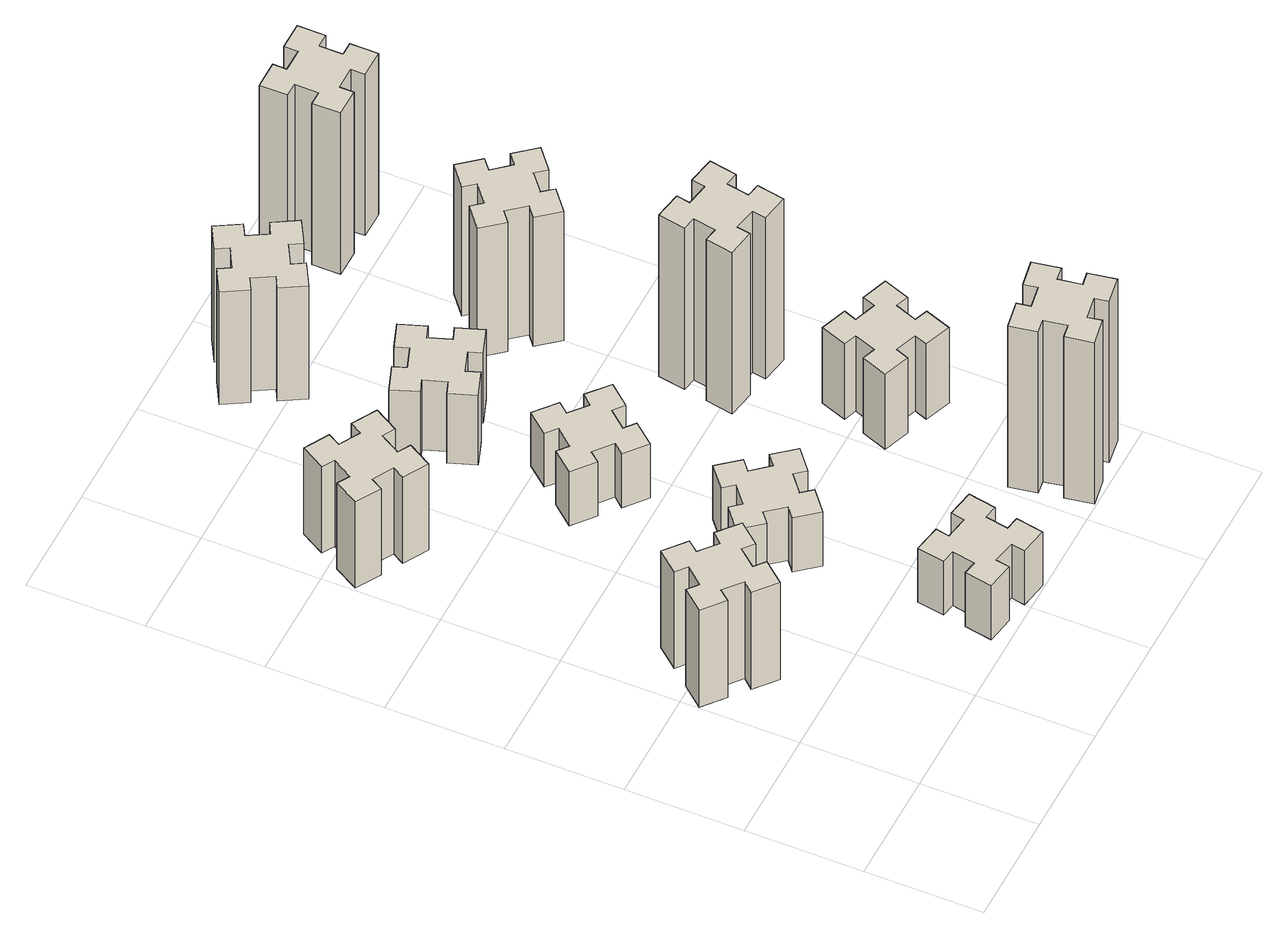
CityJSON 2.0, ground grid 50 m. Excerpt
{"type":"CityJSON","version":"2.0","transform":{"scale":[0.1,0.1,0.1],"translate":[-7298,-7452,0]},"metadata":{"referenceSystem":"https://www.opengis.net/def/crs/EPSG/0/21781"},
"CityObjects":{
"building1":{"type":"Building","attributes":{"class":"1000","function":"1000","usage":"1000","yearOfConstruction":2016,"roofType":"1000","measuredHeight":54,"storeysAboveGround":30,"storeysBelowGround":0},"geometry":[{"type":"Solid","lod":"1","boundaries":[[[[0,1,2,3,4,5,6,7,8,9,10,11,12,13,14,15,16,17,18,19]],[[17,16,20,21]],[[16,15,22,20]],[[15,14,23,22]],[[14,13,24,23]],[[13,12,25,24]],[[12,11,26,25]],[[11,10,27,26]],[[10,9,28,27]],[[9,8,29,28]],[[8,7,30,29]],[[7,6,31,30]],[[6,5,32,31]],[[5,4,33,32]],[[4,3,34,33]],[[3,2,35,34]],[[2,1,36,35]],[[1,0,37,36]],[[0,19,38,37]],[[19,18,39,38]],[[18,17,21,39]],[[24,25,26,27,28,29,30,31,32,33,34,35,36,37,38,39,21,20,22,23]]]]}]},
"building2":{"type":"Building","attributes":{"class":"1000","function":"1000","usage":"1000","yearOfConstruction":2016,"roofType":"1000","measuredHeight":48,"storeysAboveGround":30,"storeysBelowGround":0},"geometry":[{"type":"Solid","lod":"1","boundaries":[[[[40,41,42,43,44,45,46,47,48,49,50,51,52,53,54,55,56,57,58,59]],[[57,56,60,61]],[[56,55,62,60]],[[55,54,63,62]],[[54,53,64,63]],[[53,52,65,64]],[[52,51,66,65]],[[51,50,67,66]],[[50,49,68,67]],[[49,48,69,68]],[[48,47,70,69]],[[47,46,71,70]],[[46,45,72,71]],[[45,44,73,72]],[[44,43,74,73]],[[43,42,75,74]],[[42,41,76,75]],[[41,40,77,76]],[[40,59,78,77]],[[59,58,79,78]],[[58,57,61,79]],[[64,65,66,67,68,69,70,71,72,73,74,75,76,77,78,79,61,60,62,63]]]]}]},
"building3":{"type":"Building","attributes":{"class":"1000","function":"1000","usage":"1000","yearOfConstruction":2016,"roofType":"1000","measuredHeight":30,"storeysAboveGround":30,"storeysBelowGround":0},"geometry":[{"type":"Solid","lod":"1","boundaries":[[[[80,81,82,83,84,85,86,87,88,89,90,91,92,93,94,95,96,97,98,99]],[[97,96,100,101]],[[96,95,102,100]],[[95,94,103,102]],[[94,93,104,103]],[[93,92,105,104]],[[92,91,106,105]],[[91,90,107,106]],[[90,89,108,107]],[[89,88,109,108]],[[88,87,110,109]],[[87,86,111,110]],[[86,85,112,111]],[[85,84,113,112]],[[84,83,114,113]],[[83,82,115,114]],[[82,81,116,115]],[[81,80,117,116]],[[80,99,118,117]],[[99,98,119,118]],[[98,97,101,119]],[[104,105,106,107,108,109,110,111,112,113,114,115,116,117,118,119,101,100,102,103]]]]}]},
"building4":{"type":"Building","attributes":{"class":"1000","function":"1000","usage":"1000","yearOfConstruction":2016,"roofType":"1000","measuredHeight":30,"storeysAboveGround":30,"storeysBelowGround":0},"geometry":[{"type":"Solid","lod":"1","boundaries":[[[[120,121,122,123,124,125,126,127,128,129,130,131,132,133,134,135,136,137,138,139]],[[137,136,140,141]],[[136,135,142,140]],[[135,134,143,142]],[[134,133,144,143]],[[133,132,145,144]],[[132,131,146,145]],[[131,130,147,146]],[[130,129,148,147]],[[129,128,149,148]],[[128,127,150,149]],[[127,126,151,150]],[[126,125,152,151]],[[125,124,153,152]],[[124,123,154,153]],[[123,122,155,154]],[[122,121,156,155]],[[121,120,157,156]],[[120,139,158,157]],[[139,138,159,158]],[[138,137,141,159]],[[144,145,146,147,148,149,150,151,152,153,154,155,156,157,158,159,141,140,142,143]]]]}]},
"building5":{"type":"Building","attributes":{"class":"1000","function":"1000","usage":"1000","yearOfConstruction":2016,"roofType":"1000","measuredHeight":30,"storeysAboveGround":30,"storeysBelowGround":0},"geometry":[{"type":"Solid","lod":"1","boundaries":[[[[160,161,162,163,164,165,166,167,168,169,170,171,172,173,174,175,176,177,178,179]],[[177,176,180,181]],[[176,175,182,180]],[[175,174,183,182]],[[174,173,184,183]],[[173,172,185,184]],[[172,171,186,185]],[[171,170,187,186]],[[170,169,188,187]],[[169,168,189,188]],[[168,167,190,189]],[[167,166,191,190]],[[166,165,192,191]],[[165,164,193,192]],[[164,163,194,193]],[[163,162,195,194]],[[162,161,196,195]],[[161,160,197,196]],[[160,179,198,197]],[[179,178,199,198]],[[178,177,181,199]],[[184,185,186,187,188,189,190,191,192,193,194,195,196,197,198,199,181,180,182,183]]]]}]},
"building6":{"type":"Building","attributes":{"class":"1000","function":"1000","usage":"1000","yearOfConstruction":2016,"roofType":"1000","measuredHeight":39,"storeysAboveGround":30,"storeysBelowGround":0},"geometry":[{"type":"Solid","lod":"1","boundaries":[[[[200,201,202,203,204,205,206,207,208,209,210,211,212,213,214,215,216,217,218,219]],[[217,216,220,221]],[[216,215,222,220]],[[215,214,223,222]],[[214,213,224,223]],[[213,212,225,224]],[[212,211,226,225]],[[211,210,227,226]],[[210,209,228,227]],[[209,208,229,228]],[[208,207,230,229]],[[207,206,231,230]],[[206,205,232,231]],[[205,204,233,232]],[[204,203,234,233]],[[203,202,235,234]],[[202,201,236,235]],[[201,200,237,236]],[[200,219,238,237]],[[219,218,239,238]],[[218,217,221,239]],[[224,225,226,227,228,229,230,231,232,233,234,235,236,237,238,239,221,220,222,223]]]]}]},
"building7":{"type":"Building","attributes":{"class":"1000","function":"1000","usage":"1000","yearOfConstruction":2016,"roofType":"1000","measuredHeight":90,"storeysAboveGround":30,"storeysBelowGround":0},"geometry":[{"type":"Solid","lod":"1","boundaries":[[[[240,241,242,243,244,245,246,247,248,249,250,251,252,253,254,255,256,257,258,259]],[[257,256,260,261]],[[256,255,262,260]],[[255,254,263,262]],[[254,253,264,263]],[[253,252,265,264]],[[252,251,266,265]],[[251,250,267,266]],[[250,249,268,267]],[[249,248,269,268]],[[248,247,270,269]],[[247,246,271,270]],[[246,245,272,271]],[[245,244,273,272]],[[244,243,274,273]],[[243,242,275,274]],[[242,241,276,275]],[[241,240,277,276]],[[240,259,278,277]],[[259,258,279,278]],[[258,257,261,279]],[[264,265,266,267,268,269,270,271,272,273,274,275,276,277,278,279,261,260,262,263]]]]}]},
"building8":{"type":"Building","attributes":{"class":"1000","function":"1000","usage":"1000","yearOfConstruction":2016,"roofType":"1000","measuredHeight":63,"storeysAboveGround":30,"storeysBelowGround":0},"geometry":[{"type":"Solid","lod":"1","boundaries":[[[[280,281,282,283,284,285,286,287,288,289,290,291,292,293,294,295,296,297,298,299]],[[297,296,300,301]],[[296,295,302,300]],[[295,294,303,302]],[[294,293,304,303]],[[293,292,305,304]],[[292,291,306,305]],[[291,290,307,306]],[[290,289,308,307]],[[289,288,309,308]],[[288,287,310,309]],[[287,286,311,310]],[[286,285,312,311]],[[285,284,313,312]],[[284,283,314,313]],[[283,282,315,314]],[[282,281,316,315]],[[281,280,317,316]],[[280,299,318,317]],[[299,298,319,318]],[[298,297,301,319]],[[304,305,306,307,308,309,310,311,312,313,314,315,316,317,318,319,301,300,302,303]]]]}]},
"building9":{"type":"Building","attributes":{"class":"1000","function":"1000","usage":"1000","yearOfConstruction":2016,"roofType":"1000","measuredHeight":42,"storeysAboveGround":30,"storeysBelowGround":0},"geometry":[{"type":"Solid","lod":"1","boundaries":[[[[320,321,322,323,324,325,326,327,328,329,330,331,332,333,334,335,336,337,338,339]],[[337,336,340,341]],[[336,335,342,340]],[[335,334,343,342]],[[334,333,344,343]],[[333,332,345,344]],[[332,331,346,345]],[[331,330,347,346]],[[330,329,348,347]],[[329,328,349,348]],[[328,327,350,349]],[[327,326,351,350]],[[326,325,352,351]],[[325,324,353,352]],[[324,323,354,353]],[[323,322,355,354]],[[322,321,356,355]],[[321,320,357,356]],[[320,339,358,357]],[[339,338,359,358]],[[338,337,341,359]],[[344,345,346,347,348,349,350,351,352,353,354,355,356,357,358,359,341,340,342,343]]]]}]},
"building10":{"type":"Building","attributes":{"class":"1000","function":"1000","usage":"1000","yearOfConstruction":2016,"roofType":"1000","measuredHeight":90,"storeysAboveGround":30,"storeysBelowGround":0},"geometry":[{"type":"Solid","lod":"1","boundaries":[[[[360,361,362,363,364,365,366,367,368,369,370,371,372,373,374,375,376,377,378,379]],[[377,376,380,381]],[[376,375,382,380]],[[375,374,383,382]],[[374,373,384,383]],[[373,372,385,384]],[[372,371,386,385]],[[371,370,387,386]],[[370,369,388,387]],[[369,368,389,388]],[[368,367,390,389]],[[367,366,391,390]],[[366,365,392,391]],[[365,364,393,392]],[[364,363,394,393]],[[363,362,395,394]],[[362,361,396,395]],[[361,360,397,396]],[[360,379,398,397]],[[379,378,399,398]],[[378,377,381,399]],[[384,385,386,387,388,389,390,391,392,393,394,395,396,397,398,399,381,380,382,383]]]]}]},
"building11":{"type":"Building","attributes":{"class":"1000","function":"1000","usage":"1000","yearOfConstruction":2016,"roofType":"1000","measuredHeight":72,"storeysAboveGround":30,"storeysBelowGround":0},"geometry":[{"type":"Solid","lod":"1","boundaries":[[[[400,401,402,403,404,405,406,407,408,409,410,411,412,413,414,415,416,417,418,419]],[[417,416,420,421]],[[416,415,422,420]],[[415,414,423,422]],[[414,413,424,423]],[[413,412,425,424]],[[412,411,426,425]],[[411,410,427,426]],[[410,409,428,427]],[[409,408,429,428]],[[408,407,430,429]],[[407,406,431,430]],[[406,405,432,431]],[[405,404,433,432]],[[404,403,434,433]],[[403,402,435,434]],[[402,401,436,435]],[[401,400,437,436]],[[400,419,438,437]],[[419,418,439,438]],[[418,417,421,439]],[[424,425,426,427,428,429,430,431,432,433,434,435,436,437,438,439,421,420,422,423]]]]}]},
"building12":{"type":"Building","attributes":{"class":"1000","function":"1000","usage":"1000","yearOfConstruction":2016,"roofType":"1000","measuredHeight":90,"storeysAboveGround":30,"storeysBelowGround":0},"geometry":[{"type":"Solid","lod":"1","boundaries":[[[[440,441,442,443,444,445,446,447,448,449,450,451,452,453,454,455,456,457,458,459]],[[457,456,460,461]],[[456,455,462,460]],[[455,454,463,462]],[[454,453,464,463]],[[453,452,465,464]],[[452,451,466,465]],[[451,450,467,466]],[[450,449,468,467]],[[449,448,469,468]],[[448,447,470,469]],[[447,446,471,470]],[[446,445,472,471]],[[445,444,473,472]],[[444,443,474,473]],[[443,442,475,474]],[[442,441,476,475]],[[441,440,477,476]],[[440,459,478,477]],[[459,458,479,478]],[[458,457,461,479]],[[464,465,466,467,468,469,470,471,472,473,474,475,476,477,478,479,461,460,462,463]]]]}]}
},
"vertices":[
[136,893,0],[213,829,0],[174,783,0],[266,706,0],[343,798,0],[297,836,0],[362,913,0],[408,874,0],[485,966,0],[393,1043,0],[354,997,0],[278,1062,0],[316,1108,0],[224,1185,0],[147,1093,0],[193,1054,0],[129,978,0],[83,1016,0],[6,924,0],[98,847,0],[129,978,540],[83,1016,540],[193,1054,540],[147,1093,540],[224,1185,540],[316,1108,540],[278,1062,540],[354,997,540],[393,1043,540],[485,966,540],[408,874,540],[362,913,540],[297,836,540],[343,798,540],[266,706,540],[174,783,540],[213,829,540],[136,893,540],[98,847,540],[6,924,540],
[316,2327,0],[366,2414,0],[418,2384,0],[478,2488,0],[374,2548,0],[344,2496,0],[257,2546,0],[287,2598,0],[183,2658,0],[123,2554,0],[175,2524,0],[125,2437,0],[73,2467,0],[13,2363,0],[117,2303,0],[147,2355,0],[234,2305,0],[204,2253,0],[308,2193,0],[368,2297,0],[234,2305,480],[204,2253,480],[147,2355,480],[117,2303,480],[13,2363,480],[73,2467,480],[125,2437,480],[175,2524,480],[123,2554,480],[183,2658,480],[287,2598,480],[257,2546,480],[344,2496,480],[374,2548,480],[478,2488,480],[418,2384,480],[366,2414,480],[316,2327,480],[368,2297,480],[308,2193,480],
[886,274,0],[868,175,0],[809,186,0],[788,67,0],[907,47,0],[917,106,0],[1015,88,0],[1005,29,0],[1123,8,0],[1144,127,0],[1085,137,0],[1102,235,0],[1161,225,0],[1182,343,0],[1064,364,0],[1054,305,0],[955,322,0],[966,381,0],[847,402,0],[827,284,0],[955,322,300],[966,381,300],[1054,305,300],[1064,364,300],[1182,343,300],[1161,225,300],[1102,235,300],[1085,137,300],[1144,127,300],[1123,8,300],[1005,29,300],[1015,88,300],[917,106,300],[907,47,300],[788,67,300],[809,186,300],[868,175,300],[886,274,300],[827,284,300],[847,402,300],
[918,929,0],[994,993,0],[1033,947,0],[1125,1024,0],[1048,1116,0],[1002,1078,0],[937,1154,0],[983,1193,0],[906,1285,0],[814,1208,0],[853,1162,0],[776,1097,0],[738,1143,0],[646,1066,0],[723,974,0],[769,1013,0],[833,936,0],[787,898,0],[864,806,0],[956,883,0],[833,936,300],[787,898,300],[769,1013,300],[723,974,300],[646,1066,300],[738,1143,300],[776,1097,300],[853,1162,300],[814,1208,300],[906,1285,300],[983,1193,300],[937,1154,300],[1002,1078,300],[1048,1116,300],[1125,1024,300],[1033,947,300],[994,993,300],[918,929,300],[956,883,300],[864,806,300],
[994,1837,0],[918,1902,0],[956,1948,0],[864,2025,0],[787,1933,0],[833,1894,0],[769,1818,0],[723,1856,0],[646,1764,0],[738,1687,0],[776,1733,0],[853,1669,0],[814,1623,0],[906,1546,0],[983,1638,0],[937,1676,0],[1002,1753,0],[1048,1714,0],[1125,1806,0],[1033,1883,0],[1002,1753,300],[1048,1714,300],[937,1676,300],[983,1638,300],[906,1546,300],[814,1623,300],[853,1669,300],[776,1733,300],[738,1687,300],[646,1764,300],[723,1856,300],[769,1818,300],[833,1894,300],[787,1933,300],[864,2025,300],[956,1948,300],[918,1902,300],[994,1837,300],[1033,1883,300],[1125,1806,300],
[876,2305,0],[970,2339,0],[990,2283,0],[1103,2324,0],[1062,2437,0],[1006,2416,0],[972,2510,0],[1028,2530,0],[987,2643,0],[874,2602,0],[895,2546,0],[801,2512,0],[780,2568,0],[667,2527,0],[709,2414,0],[765,2435,0],[799,2341,0],[743,2320,0],[784,2207,0],[897,2249,0],[799,2341,390],[743,2320,390],[765,2435,390],[709,2414,390],[667,2527,390],[780,2568,390],[801,2512,390],[895,2546,390],[874,2602,390],[987,2643,390],[1028,2530,390],[972,2510,390],[1006,2416,390],[1062,2437,390],[1103,2324,390],[990,2283,390],[970,2339,390],[876,2305,390],[897,2249,390],[784,2207,390],
[1755,322,0],[1657,305,0],[1647,364,0],[1528,343,0],[1549,225,0],[1608,235,0],[1626,137,0],[1567,127,0],[1587,8,0],[1706,29,0],[1695,88,0],[1794,106,0],[1804,47,0],[1922,67,0],[1901,186,0],[1842,175,0],[1825,274,0],[1884,284,0],[1863,402,0],[1745,381,0],[1825,274,900],[1884,284,900],[1842,175,900],[1901,186,900],[1922,67,900],[1804,47,900],[1794,106,900],[1695,88,900],[1706,29,900],[1587,8,900],[1567,127,900],[1626,137,900],[1608,235,900],[1549,225,900],[1528,343,900],[1647,364,900],[1657,305,900],[1755,322,900],[1745,381,900],[1863,402,900],
[1006,3177,0],[956,3264,0],[1008,3294,0],[948,3398,0],[844,3338,0],[874,3286,0],[787,3236,0],[757,3288,0],[653,3228,0],[713,3124,0],[765,3154,0],[815,3067,0],[763,3037,0],[823,2933,0],[927,2993,0],[897,3045,0],[984,3095,0],[1014,3043,0],[1118,3103,0],[1058,3207,0],[984,3095,630],[1014,3043,630],[897,3045,630],[927,2993,630],[823,2933,630],[763,3037,630],[815,3067,630],[765,3154,630],[713,3124,630],[653,3228,630],[757,3288,630],[787,3236,630],[874,3286,630],[844,3338,630],[948,3398,630],[1008,3294,630],[956,3264,630],[1006,3177,630],[1058,3207,630],[1118,3103,630],
[1641,859,0],[1735,825,0],[1714,769,0],[1827,727,0],[1868,840,0],[1812,861,0],[1846,955,0],[1902,934,0],[1943,1047,0],[1830,1088,0],[1810,1032,0],[1716,1066,0],[1737,1122,0],[1624,1163,0],[1583,1050,0],[1639,1030,0],[1605,936,0],[1549,957,0],[1507,844,0],[1620,803,0],[1605,936,420],[1549,957,420],[1639,1030,420],[1583,1050,420],[1624,1163,420],[1737,1122,420],[1716,1066,420],[1810,1032,420],[1830,1088,420],[1943,1047,420],[1902,934,420],[1846,955,420],[1812,861,420],[1868,840,420],[1827,727,420],[1714,769,420],[1735,825,420],[1641,859,420],[1620,803,420],[1507,844,420],
[1557,1486,0],[1655,1468,0],[1645,1409,0],[1763,1388,0],[1784,1507,0],[1725,1517,0],[1742,1615,0],[1801,1605,0],[1822,1723,0],[1704,1744,0],[1694,1685,0],[1595,1702,0],[1606,1761,0],[1487,1782,0],[1467,1664,0],[1526,1654,0],[1508,1555,0],[1449,1566,0],[1428,1447,0],[1547,1427,0],[1508,1555,900],[1449,1566,900],[1526,1654,900],[1467,1664,900],[1487,1782,900],[1606,1761,900],[1595,1702,900],[1694,1685,900],[1704,1744,900],[1822,1723,900],[1801,1605,900],[1742,1615,900],[1725,1517,900],[1784,1507,900],[1763,1388,900],[1645,1409,900],[1655,1468,900],[1557,1486,900],[1547,1427,900],[1428,1447,900],
[1409,2393,0],[1473,2316,0],[1427,2278,0],[1504,2186,0],[1596,2263,0],[1558,2309,0],[1634,2373,0],[1673,2327,0],[1765,2404,0],[1688,2496,0],[1642,2458,0],[1577,2534,0],[1623,2573,0],[1546,2665,0],[1454,2588,0],[1493,2542,0],[1416,2477,0],[1378,2523,0],[1286,2446,0],[1363,2354,0],[1416,2477,720],[1378,2523,720],[1493,2542,720],[1454,2588,720],[1546,2665,720],[1623,2573,720],[1577,2534,720],[1642,2458,720],[1688,2496,720],[1765,2404,720],[1673,2327,720],[1634,2373,720],[1558,2309,720],[1596,2263,720],[1504,2186,720],[1427,2278,720],[1473,2316,720],[1409,2393,720],[1363,2354,720],[1286,2446,720],
[1575,3155,0],[1675,3155,0],[1675,3095,0],[1795,3095,0],[1795,3215,0],[1735,3215,0],[1735,3315,0],[1795,3315,0],[1795,3435,0],[1675,3435,0],[1675,3375,0],[1575,3375,0],[1575,3435,0],[1455,3435,0],[1455,3315,0],[1515,3315,0],[1515,3215,0],[1455,3215,0],[1455,3095,0],[1575,3095,0],[1515,3215,900],[1455,3215,900],[1515,3315,900],[1455,3315,900],[1455,3435,900],[1575,3435,900],[1575,3375,900],[1675,3375,900],[1675,3435,900],[1795,3435,900],[1795,3315,900],[1735,3315,900],[1735,3215,900],[1795,3215,900],[1795,3095,900],[1675,3095,900],[1675,3155,900],[1575,3155,900],[1575,3095,900],[1455,3095,900]
]}
